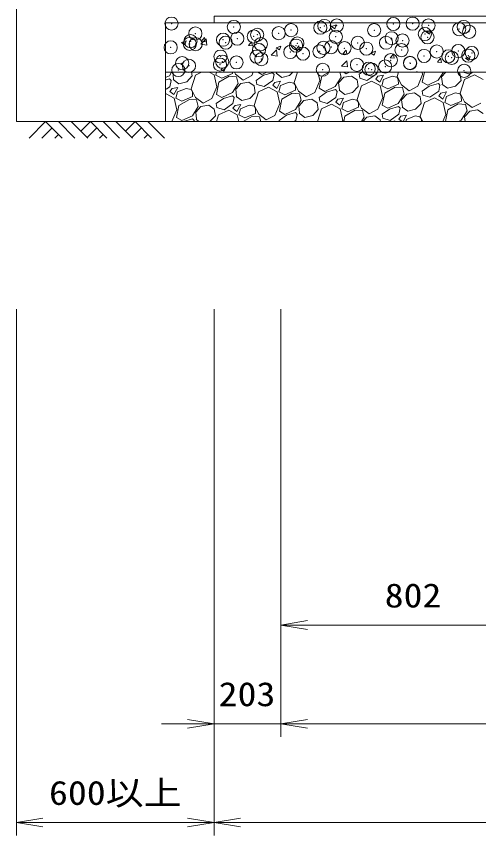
# Model space of a CAD drawing. Units: millimetres at full size. Extents: x 0 to 33600, y -111040 to -87280.
# Drawn here: x 15150 to 16553, y -97976 to -95486 of the extents above; entities that cross this region are included whole.
import ezdxf
from ezdxf.enums import TextEntityAlignment as Align

# ---------------------------------------------------------------- set-up
doc = ezdxf.new("R2010")
doc.units = ezdxf.units.MM
doc.header["$LTSCALE"] = 80.0044
doc.header["$PDMODE"] = 32
doc.header["$PDSIZE"] = 40
for name, color, linetype, lineweight in [('0_2', 4, 'Continuous', 13), ('寸法', 6, 'Continuous', 13), ('ﾊｯﾁﾝｸﾞ', 4, 'Continuous', 9)]:
    doc.layers.add(name, color=color, linetype=linetype, lineweight=lineweight)
doc.styles.add('ＭＳ ゴシック', font='')
doc.styles.get('ＭＳ ゴシック').set_extended_font_data('MS Gothic')

# ---------------------------------------------------------------- blocks, each defined once
blk = doc.blocks.new('open_arrow')
at = {"color": 0, "linetype": 'Continuous', "lineweight": -2}
blk.add_lwpolyline([(7.5, 1.25), (0, 0), (7.5, -1.25)], dxfattribs=at)

msp = doc.modelspace()

# ---------------------------------------------------------------- linework, layer by layer
at = {"layer": '0_2'}
msp.add_lwpolyline([(15602.5, -95806), (15150, -95806), (15150, -93803)], dxfattribs=at)
at = {"layer": '0_2', "color": 7}
for points in [[(15750, -95486), (16827.5, -95486), (16827.5, -95506), (15750, -95506)], [(15602.5, -95506), (16827.5, -95506), (16827.5, -96089), (18227.5, -96089), (18227.5, -95506), (28575.5, -95506), (27397.5, -95506), (28722.5, -95506), (28722.5, -95656), (27547.5, -95656), (28723, -95656), (18377.5, -95656), (18377.5, -96239), (16677.5, -96239), (16677.5, -95656), (15602.5, -95656)], [(15602.5, -95806), (16677.5, -95806), (16677.5, -95656), (15602.5, -95656)]]:
    msp.add_lwpolyline(points, close=True, dxfattribs=at)
at = {"layer": '寸法'}
for p, q in [((15150, -96376), (15150, -97976)), ((15750, -96376), (15750, -97976)), ((15750, -96376), (15750, -97676)), ((15750, -96376), (15750, -97976)), ((15953, -96376), (15953, -97676)), ((15953, -96376), (15953, -97376)), ((15953, -96376), (15953, -97676)), ((16755, -97336), (15953, -97336)), ((16113, -97636), (15590, -97636)), ((28372, -97636), (15953, -97636)), ((15750, -97936), (15150, -97936)), ((28575, -97936), (15750, -97936))]:
    msp.add_line(p, q, dxfattribs=at)
at = {"layer": 'ﾊｯﾁﾝｸﾞ'}
for p, q in [((15825.93, -95506), (15828.85, -95507.97)), ((15828.85, -95507.97), (15829.51, -95506)), ((16106.33, -95517.28), (16120.33, -95511.9)), ((16106.33, -95517.28), (16116.28, -95523.99)), ((16116.28, -95523.99), (16120.33, -95511.9)), ((15710.9, -95562.43), (15720.54, -95550.94)), ((15722.85, -95563.48), (15720.54, -95550.94)), ((16393.75, -95533.3), (16407.76, -95527.92)), ((16393.75, -95533.3), (16403.7, -95540.01)), ((16403.7, -95540.01), (16407.76, -95527.92)), ((15650.86, -95565.77), (15664.86, -95560.39)), ((15650.86, -95565.77), (15660.81, -95572.48)), ((15660.81, -95572.48), (15664.86, -95560.39)), ((15710.28, -95571.14), (15728.07, -95573.9)), ((15710.32, -95571.1), (15725.9, -95554.86)), ((15710.9, -95562.43), (15722.85, -95563.48)), ((15728.07, -95573.9), (15725.86, -95554.91)), ((15854.35, -95574.98), (15863.99, -95563.49)), ((15854.35, -95574.98), (15866.3, -95576.03)), ((15866.3, -95576.03), (15863.99, -95563.49)), ((15938.28, -95581.79), (15952.29, -95576.41)), ((15948.23, -95588.5), (15952.29, -95576.41)), ((15997.8, -95587.53), (16007.44, -95576.04)), ((16009.75, -95588.58), (16007.44, -95576.04)), ((15923.77, -95604.2), (15939.35, -95587.97)), ((15938.28, -95581.79), (15948.23, -95588.5)), ((15941.52, -95607.01), (15939.31, -95588.01)), ((15997.8, -95587.53), (16009.75, -95588.58)), ((16141.25, -95600.08), (16150.89, -95588.59)), ((16141.25, -95600.08), (16153.21, -95601.13)), ((16153.2, -95601.13), (16150.89, -95588.6)), ((16225.71, -95597.8), (16239.71, -95592.43)), ((16225.71, -95597.8), (16235.66, -95604.51)), ((16235.66, -95604.51), (16239.71, -95592.43)), ((16284.7, -95612.64), (16294.35, -95601.14)), ((16296.66, -95613.68), (16294.34, -95601.15)), ((15923.73, -95604.25), (15941.52, -95607.01)), ((16137.22, -95637.31), (16152.8, -95621.07)), ((16154.97, -95640.11), (16152.76, -95621.12)), ((16284.7, -95612.63), (16296.66, -95613.68)), ((16428.16, -95625.19), (16437.8, -95613.69)), ((16428.16, -95625.19), (16440.11, -95626.23)), ((16440.11, -95626.23), (16437.8, -95613.7)), ((16513.14, -95613.82), (16527.14, -95608.45)), ((16513.14, -95613.82), (16523.08, -95620.53)), ((16523.08, -95620.53), (16527.14, -95608.45)), ((15770.24, -95646.29), (15784.24, -95640.92)), ((15770.24, -95646.29), (15780.19, -95653)), ((15780.19, -95653), (15784.24, -95640.92)), ((16137.18, -95637.35), (16154.97, -95640.11)), ((15614.34, -95666.92), (15605, -95671.36)), ((15614.9, -95676.29), (15605, -95679.13)), ((15621.26, -95656), (15614.34, -95666.92)), ((15619.61, -95681.66), (15614.9, -95676.29)), ((15624.36, -95656.28), (15624.62, -95656)), ((15626.89, -95677.46), (15624.36, -95656.28)), ((15666.86, -95685.09), (15683.97, -95667.13)), ((15693.86, -95664.66), (15680.67, -95706.22)), ((15683.97, -95667.13), (15681.94, -95656)), ((15712.22, -95656), (15693.86, -95664.66)), ((15750.3, -95664.4), (15734.86, -95656)), ((15758.1, -95700.31), (15750.3, -95664.4)), ((15757.67, -95656), (15755.33, -95664.73)), ((15755.33, -95664.73), (15773.43, -95673.68)), ((15764.81, -95686.74), (15796.33, -95668.54)), ((15773.43, -95673.68), (15805.84, -95659.82)), ((15796.33, -95668.54), (15818.39, -95670.35)), ((15805.84, -95659.82), (15805.78, -95656)), ((15812.12, -95656), (15815.41, -95662.38)), ((15815.41, -95662.38), (15838.41, -95679.81)), ((15818.39, -95670.35), (15823.34, -95690.13)), ((15838.41, -95679.81), (15864.57, -95666.33)), ((15864.57, -95666.33), (15868.8, -95656)), ((15899.64, -95665.48), (15878, -95681.2)), ((15895.12, -95663.24), (15882.45, -95656)), ((15910.34, -95656), (15895.12, -95663.24)), ((15927.39, -95657.54), (15899.64, -95665.48)), ((15932.1, -95662.9), (15927.39, -95657.54)), ((15932.1, -95662.9), (15928.19, -95681.32)), ((15938.16, -95659.4), (15955.24, -95672.17)), ((15939.38, -95658.7), (15939.05, -95656)), ((15955.24, -95672.17), (15979.35, -95666.34)), ((15979.35, -95666.34), (15989.2, -95656)), ((16003.14, -95656), (15993.16, -95687.46)), ((16070.58, -95681.56), (16065.03, -95656)), ((16069.47, -95704.83), (16077.3, -95667.98)), ((16077.3, -95667.98), (16098.05, -95656)), ((16135.83, -95671.37), (16118.07, -95699.41)), ((16128.09, -95688.77), (16143.99, -95671.51)), ((16131.98, -95656), (16135.83, -95671.37)), ((16143.99, -95671.51), (16167.59, -95667.58)), ((16144.22, -95656), (16150.89, -95661.06)), ((16150.89, -95661.06), (16160.7, -95656)), ((16167.59, -95667.58), (16183.97, -95679.14)), ((16199.36, -95656), (16190.49, -95662.44)), ((16192.45, -95674.24), (16190.49, -95662.44)), ((16214.19, -95681.09), (16192.45, -95674.24)), ((16240.68, -95662.57), (16214.19, -95681.09)), ((16242.07, -95656), (16240.68, -95662.57)), ((16247.3, -95668.44), (16240.91, -95676.98)), ((16264.65, -95664.89), (16247.3, -95668.44)), ((16252.76, -95686.3), (16264.65, -95664.89)), ((16290.54, -95667.73), (16264.19, -95678.09)), ((16305.14, -95670.62), (16290.54, -95667.73)), ((16309.34, -95677.89), (16305.14, -95670.62)), ((16309.68, -95656), (16305.65, -95668.7)), ((16305.65, -95668.7), (16319.14, -95694.86)), ((16364.5, -95656), (16366.25, -95654.18)), ((16366.41, -95656), (16366.2, -95654.22)), ((16368.3, -95698.81), (16383.07, -95662.8)), ((16383.07, -95662.8), (16381.59, -95656)), ((16381.96, -95686.08), (16388.34, -95656)), ((16446.17, -95656), (16430.56, -95680.65)), ((16440.58, -95670.01), (16453.49, -95656)), ((16443.11, -95691.19), (16440.58, -95670.01)), ((16490.24, -95656), (16496.45, -95660.39)), ((16500.19, -95680.86), (16496.45, -95660.39)), ((16526.68, -95662.34), (16506.57, -95656)), ((16540.58, -95664.01), (16510.08, -95678.39)), ((16535.74, -95656), (16526.68, -95662.34)), ((16566.51, -95678.13), (16540.58, -95664.01)), ((15615.7, -95700.08), (15605, -95707.57)), ((15619.61, -95681.66), (15615.7, -95700.08)), ((15625.68, -95678.16), (15642.75, -95690.93)), ((15642.75, -95690.93), (15666.86, -95685.09)), ((15743.32, -95736.33), (15758.1, -95700.31)), ((15756.98, -95723.59), (15764.81, -95686.74)), ((15823.34, -95690.13), (15805.58, -95718.16)), ((15815.61, -95707.53), (15831.51, -95690.26)), ((15831.51, -95690.26), (15855.1, -95686.34)), ((15855.1, -95686.34), (15871.48, -95697.9)), ((15875.22, -95718.37), (15871.48, -95697.9)), ((15879.97, -95693), (15878, -95681.2)), ((15901.7, -95699.85), (15879.97, -95693)), ((15915.6, -95701.52), (15885.1, -95715.9)), ((15928.19, -95681.32), (15901.7, -95699.85)), ((15941.54, -95715.65), (15915.6, -95701.52)), ((15934.81, -95687.2), (15928.43, -95695.74)), ((15928.43, -95695.74), (15940.28, -95705.06)), ((15952.16, -95683.65), (15934.81, -95687.2)), ((15940.28, -95705.06), (15952.16, -95683.65)), ((15951.7, -95696.85), (15946.58, -95715.97)), ((15978.05, -95686.49), (15951.7, -95696.85)), ((15992.65, -95689.37), (15978.05, -95686.49)), ((15996.85, -95696.65), (15992.65, -95689.37)), ((15993.16, -95687.46), (16006.65, -95713.62)), ((15997.09, -95711.06), (15996.85, -95696.65)), ((16055.81, -95717.57), (16070.58, -95681.56)), ((16118.07, -95699.41), (16086.36, -95714.48)), ((16130.62, -95709.94), (16128.09, -95688.77)), ((16170.59, -95717.58), (16187.7, -95699.62)), ((16187.7, -95699.62), (16183.97, -95679.14)), ((16197.59, -95697.14), (16184.4, -95738.7)), ((16228.09, -95682.77), (16197.59, -95697.14)), ((16254.03, -95696.89), (16228.09, -95682.77)), ((16240.91, -95676.98), (16252.76, -95686.3)), ((16261.83, -95732.8), (16254.03, -95696.89)), ((16264.19, -95678.09), (16259.06, -95697.22)), ((16259.06, -95697.22), (16277.16, -95706.17)), ((16268.54, -95719.23), (16300.06, -95701.03)), ((16277.16, -95706.17), (16309.57, -95692.3)), ((16300.06, -95701.03), (16322.12, -95702.84)), ((16309.57, -95692.3), (16309.34, -95677.89)), ((16319.14, -95694.86), (16342.14, -95712.3)), ((16342.14, -95712.3), (16368.3, -95698.81)), ((16403.37, -95697.96), (16381.73, -95713.69)), ((16398.85, -95695.73), (16381.96, -95686.08)), ((16430.56, -95680.65), (16398.85, -95695.73)), ((16431.12, -95690.02), (16403.37, -95697.96)), ((16435.83, -95695.39), (16431.12, -95690.02)), ((16435.83, -95695.39), (16431.92, -95713.81)), ((16441.89, -95691.89), (16458.97, -95704.66)), ((16458.97, -95704.66), (16483.08, -95698.82)), ((16483.08, -95698.82), (16500.19, -95680.86)), ((16510.08, -95678.39), (16496.89, -95719.95)), ((15629.05, -95734.4), (15605, -95721.31)), ((15622.33, -95705.96), (15615.94, -95714.49)), ((15615.94, -95714.49), (15627.79, -95723.82)), ((15639.68, -95702.4), (15622.33, -95705.96)), ((15627.79, -95723.82), (15639.68, -95702.4)), ((15639.21, -95715.6), (15634.09, -95734.73)), ((15665.56, -95705.24), (15639.21, -95715.6)), ((15680.16, -95708.13), (15665.56, -95705.24)), ((15684.36, -95715.4), (15680.16, -95708.13)), ((15680.67, -95706.22), (15694.16, -95732.38)), ((15684.6, -95729.82), (15684.36, -95715.4)), ((15773.87, -95733.24), (15756.98, -95723.59)), ((15805.58, -95718.16), (15773.87, -95733.24)), ((15818.13, -95728.7), (15815.61, -95707.53)), ((15858.11, -95736.34), (15875.22, -95718.37)), ((15885.1, -95715.9), (15871.92, -95757.46)), ((15949.34, -95751.56), (15941.54, -95715.65)), ((15946.58, -95715.97), (15964.68, -95724.92)), ((15956.05, -95737.98), (15987.58, -95719.78)), ((15964.68, -95724.92), (15997.09, -95711.06)), ((15987.58, -95719.78), (16009.64, -95721.6)), ((16006.65, -95713.62), (16029.65, -95731.06)), ((16009.64, -95721.6), (16014.59, -95741.37)), ((16029.65, -95731.06), (16055.81, -95717.57)), ((16090.88, -95716.72), (16069.25, -95732.44)), ((16086.36, -95714.48), (16069.47, -95704.83)), ((16118.63, -95708.78), (16090.88, -95716.72)), ((16123.34, -95714.14), (16118.63, -95708.78)), ((16123.34, -95714.14), (16119.43, -95732.57)), ((16129.41, -95710.64), (16146.48, -95723.42)), ((16146.48, -95723.42), (16170.59, -95717.58)), ((16260.72, -95756.08), (16268.54, -95719.23)), ((16327.07, -95722.61), (16309.31, -95750.65)), ((16319.34, -95740.01), (16335.24, -95722.75)), ((16322.12, -95702.84), (16327.07, -95722.61)), ((16335.24, -95722.75), (16358.84, -95718.83)), ((16358.84, -95718.83), (16375.21, -95730.39)), ((16383.7, -95725.49), (16381.73, -95713.69)), ((16405.43, -95732.34), (16383.7, -95725.49)), ((16431.92, -95713.81), (16405.43, -95732.34)), ((16438.54, -95719.69), (16432.16, -95728.22)), ((16455.89, -95716.14), (16438.54, -95719.69)), ((16444.01, -95737.55), (16455.89, -95716.14)), ((16481.78, -95718.97), (16455.43, -95729.34)), ((16496.38, -95721.86), (16481.78, -95718.97)), ((16500.58, -95729.13), (16496.38, -95721.86)), ((16496.89, -95719.95), (16510.38, -95746.11)), ((15636.85, -95770.31), (15629.05, -95734.4)), ((15634.09, -95734.73), (15652.19, -95743.68)), ((15643.56, -95756.74), (15675.09, -95738.54)), ((15652.19, -95743.68), (15684.6, -95729.82)), ((15675.09, -95738.54), (15697.15, -95740.35)), ((15694.16, -95732.38), (15717.16, -95749.81)), ((15697.15, -95740.35), (15702.1, -95760.13)), ((15717.16, -95749.81), (15743.32, -95736.33)), ((15778.4, -95735.48), (15756.76, -95751.2)), ((15758.72, -95763), (15756.76, -95751.2)), ((15806.15, -95727.54), (15778.4, -95735.48)), ((15806.95, -95751.32), (15780.46, -95769.85)), ((15810.86, -95732.9), (15806.15, -95727.54)), ((15810.86, -95732.9), (15806.95, -95751.32)), ((15816.92, -95729.4), (15833.99, -95742.17)), ((15833.99, -95742.17), (15858.11, -95736.34)), ((15948.23, -95774.83), (15956.05, -95737.98)), ((16014.59, -95741.37), (15996.83, -95769.41)), ((16006.85, -95758.77), (16022.75, -95741.51)), ((16022.75, -95741.51), (16046.35, -95737.58)), ((16046.35, -95737.58), (16062.72, -95749.14)), ((16066.46, -95769.62), (16062.72, -95749.14)), ((16071.21, -95744.24), (16069.25, -95732.44)), ((16092.95, -95751.09), (16071.21, -95744.24)), ((16119.43, -95732.57), (16092.95, -95751.09)), ((16126.06, -95738.44), (16119.67, -95746.98)), ((16119.67, -95746.98), (16131.52, -95756.3)), ((16143.41, -95734.89), (16126.06, -95738.44)), ((16131.52, -95756.3), (16143.41, -95734.89)), ((16142.94, -95748.09), (16137.82, -95767.22)), ((16169.29, -95737.73), (16142.94, -95748.09)), ((16183.89, -95740.62), (16169.29, -95737.73)), ((16188.09, -95747.89), (16183.89, -95740.62)), ((16184.41, -95738.7), (16197.89, -95764.86)), ((16188.33, -95762.3), (16188.09, -95747.89)), ((16247.05, -95768.81), (16261.83, -95732.8)), ((16309.31, -95750.65), (16277.6, -95765.73)), ((16321.86, -95761.19), (16319.34, -95740.01)), ((16361.84, -95768.82), (16378.95, -95750.86)), ((16378.95, -95750.86), (16375.21, -95730.39)), ((16388.83, -95748.39), (16375.65, -95789.95)), ((16419.33, -95734.01), (16388.83, -95748.39)), ((16445.27, -95748.13), (16419.33, -95734.01)), ((16432.16, -95728.22), (16444.01, -95737.55)), ((16453.07, -95784.05), (16445.27, -95748.13)), ((16455.43, -95729.34), (16450.31, -95748.46)), ((16450.31, -95748.46), (16468.41, -95757.41)), ((16468.41, -95757.41), (16500.82, -95743.55)), ((16500.82, -95743.55), (16500.58, -95729.13)), ((16510.38, -95746.11), (16533.38, -95763.54)), ((16533.38, -95763.54), (16559.54, -95750.06)), ((15622.21, -95806), (15636.85, -95770.31)), ((15635.74, -95793.59), (15643.56, -95756.74)), ((15702.1, -95760.13), (15684.34, -95788.16)), ((15694.36, -95777.53), (15710.26, -95760.26)), ((15710.26, -95760.26), (15733.86, -95756.34)), ((15733.86, -95756.34), (15750.24, -95767.9)), ((15753.97, -95788.37), (15750.24, -95767.9)), ((15780.46, -95769.85), (15758.72, -95763)), ((15794.36, -95771.52), (15763.86, -95785.9)), ((15820.3, -95785.65), (15794.36, -95771.52)), ((15813.57, -95757.2), (15807.18, -95765.74)), ((15807.18, -95765.74), (15819.03, -95775.06)), ((15830.92, -95753.65), (15813.57, -95757.2)), ((15819.03, -95775.06), (15830.92, -95753.65)), ((15830.46, -95766.85), (15825.33, -95785.97)), ((15856.81, -95756.49), (15830.46, -95766.85)), ((15871.41, -95759.37), (15856.81, -95756.49)), ((15875.61, -95766.65), (15871.41, -95759.37)), ((15871.92, -95757.46), (15885.41, -95783.62)), ((15875.84, -95781.06), (15875.61, -95766.65)), ((15934.57, -95787.57), (15949.34, -95751.56)), ((15965.12, -95784.48), (15948.23, -95774.83)), ((15996.83, -95769.41), (15965.12, -95784.48)), ((16009.38, -95779.94), (16006.85, -95758.77)), ((16049.35, -95787.58), (16066.46, -95769.62)), ((16076.35, -95767.14), (16064.02, -95806)), ((16106.85, -95752.77), (16076.35, -95767.14)), ((16132.78, -95766.89), (16106.85, -95752.77)), ((16140.58, -95802.8), (16132.78, -95766.89)), ((16137.82, -95767.22), (16155.92, -95776.17)), ((16147.3, -95789.23), (16178.82, -95771.03)), ((16155.92, -95776.17), (16188.33, -95762.3)), ((16178.82, -95771.03), (16200.88, -95772.84)), ((16197.89, -95764.86), (16220.89, -95782.3)), ((16200.88, -95772.84), (16205.83, -95792.61)), ((16220.89, -95782.3), (16247.05, -95768.81)), ((16282.13, -95767.96), (16260.49, -95783.69)), ((16277.6, -95765.73), (16260.72, -95756.08)), ((16309.88, -95760.02), (16282.13, -95767.96)), ((16314.59, -95765.39), (16309.88, -95760.02)), ((16314.59, -95765.39), (16310.68, -95783.81)), ((16320.65, -95761.89), (16337.73, -95774.66)), ((16337.73, -95774.66), (16361.84, -95768.82)), ((16452.24, -95806), (16459.78, -95770.47)), ((16459.78, -95770.47), (16491.31, -95752.27)), ((16491.31, -95752.27), (16513.37, -95754.08)), ((16518.32, -95773.86), (16500.56, -95801.89)), ((16510.58, -95791.26), (16526.48, -95773.99)), ((16513.37, -95754.08), (16518.32, -95773.86)), ((16526.48, -95773.99), (16550.08, -95770.07)), ((16550.08, -95770.07), (16566.45, -95781.63)), ((15652.63, -95803.24), (15635.74, -95793.59)), ((15684.34, -95788.16), (15652.63, -95803.24)), ((15684.9, -95797.54), (15657.15, -95805.48)), ((15689.61, -95802.9), (15684.9, -95797.54)), ((15696.89, -95798.7), (15694.36, -95777.53)), ((15695.68, -95799.4), (15704.5, -95806)), ((15737.18, -95806), (15753.97, -95788.37)), ((15763.86, -95785.9), (15757.48, -95806)), ((15824.72, -95806), (15820.3, -95785.65)), ((15825.33, -95785.97), (15843.43, -95794.92)), ((15838.24, -95806), (15866.33, -95789.78)), ((15843.43, -95794.92), (15875.84, -95781.06)), ((15866.33, -95789.78), (15888.39, -95791.6)), ((15885.41, -95783.62), (15908.41, -95801.06)), ((15888.39, -95791.6), (15892, -95806)), ((15908.41, -95801.06), (15934.57, -95787.57)), ((15969.64, -95786.72), (15948, -95802.44)), ((15997.39, -95778.78), (15969.64, -95786.72)), ((16002.1, -95784.14), (15997.39, -95778.78)), ((16002.1, -95784.14), (15998.19, -95802.57)), ((16008.16, -95780.64), (16025.24, -95793.42)), ((16025.24, -95793.42), (16049.35, -95787.58)), ((16143.73, -95806), (16147.3, -95789.23)), ((16205.83, -95792.61), (16197.35, -95806)), ((16201.79, -95806), (16213.99, -95792.75)), ((16213.99, -95792.75), (16237.59, -95788.83)), ((16237.59, -95788.83), (16253.97, -95800.39)), ((16254.99, -95806), (16253.97, -95800.39)), ((16262.45, -95795.49), (16260.49, -95783.69)), ((16284.19, -95802.34), (16262.45, -95795.49)), ((16310.68, -95783.81), (16284.19, -95802.34)), ((16317.3, -95789.69), (16310.91, -95798.22)), ((16310.91, -95798.22), (16320.8, -95806)), ((16334.65, -95786.14), (16317.3, -95789.69)), ((16323.62, -95806), (16334.65, -95786.14)), ((16334.19, -95799.34), (16332.4, -95806)), ((16360.54, -95788.97), (16334.19, -95799.34)), ((16375.14, -95791.86), (16360.54, -95788.97)), ((16379.34, -95799.13), (16375.14, -95791.86)), ((16375.65, -95789.95), (16383.93, -95806)), ((16379.45, -95806), (16379.34, -95799.13)), ((16444.06, -95806), (16453.07, -95784.05)), ((16512.34, -95806), (16510.58, -95791.26)), ((15188.62, -95856), (15238.62, -95806)), ((15227.51, -95856), (15258.06, -95825.45)), ((15238.62, -95806), (15288.62, -95856)), ((15277.51, -95806), (15327.51, -95856)), ((15316.4, -95806), (15366.4, -95856)), ((15345.45, -95835.05), (15374.5, -95806)), ((15364.89, -95854.5), (15393.94, -95825.45)), ((15374.5, -95806), (15424.5, -95856)), ((15413.39, -95806), (15463.39, -95856)), ((15452.28, -95806), (15502.28, -95856)), ((15481.33, -95835.05), (15510.38, -95806)), ((15500.78, -95854.5), (15529.83, -95825.45)), ((15510.38, -95806), (15560.38, -95856)), ((15549.27, -95806), (15599.27, -95856)), ((15657.15, -95805.48), (15656.43, -95806)), ((15689.61, -95802.9), (15688.96, -95806)), ((15948.6, -95806), (15948, -95802.44)), ((15998.19, -95802.57), (15993.28, -95806)), ((16022.16, -95804.89), (16016.75, -95806)), ((16021.55, -95806), (16022.16, -95804.89)), ((16139.27, -95806), (16140.58, -95802.8)), ((16298.09, -95804.01), (16293.87, -95806)), ((16301.74, -95806), (16298.09, -95804.01)), ((16500.56, -95801.89), (16491.92, -95806)), ((15266.4, -95856), (15277.51, -95844.89)), ((15402.28, -95856), (15413.39, -95844.89)), ((15538.16, -95856), (15549.27, -95844.89))]:
    msp.add_line(p, q, dxfattribs=at)
for p in [(15620.98, -95508.26), (15809.91, -95518.53), (16072.61, -95520.76), (16084.82, -95515.35), (16122.68, -95514.17), (16294.3, -95509.49), (16352.84, -95508.43), (16401.07, -95514), (16507.83, -95518.51), (15693.27, -95538.55), (15881.11, -95542.24), (15946.3, -95537.39), (15983.8, -95528.16), (16236.2, -95528.45), (16389.98, -95540.05), (16493.85, -95525.06), (16524.25, -95533.26), (15676.21, -95570.04), (15678.52, -95561.73), (15694.18, -95570.58), (15777.24, -95557.24), (15785.28, -95566.24), (15820.49, -95553.95), (15870.56, -95547.36), (15892.05, -95570.75), (16002.93, -95568.5), (16119.57, -95548.47), (16186.27, -95566.94), (16272.12, -95566.45), (16288.95, -95552.86), (16322.19, -95559.86), (16397.94, -95549.89), (15618.43, -95580.55), (15886.29, -95588.52), (15981.37, -95594.74), (15998.81, -95575.26), (16070.07, -95593.05), (16082.39, -95581.93), (16105.58, -95579.77), (16145.81, -95583.08), (16212.34, -95584.28), (16319.11, -95588.79), (16425.87, -95593.3), (16491.42, -95591.64), (15769.65, -95608.54), (15878.68, -95608.82), (15893.69, -95616.27), (16020, -95599.64), (16286.52, -95619.43), (16387.54, -95606.63), (16461.22, -95607.74), (16471.63, -95612.14), (16521.7, -95605.55), (16532.63, -95597.82), (15653.02, -95628.56), (15673.78, -95636.62), (15767.87, -95632.84), (15774.8, -95623.81), (15817.94, -95626.24), (16183.83, -95633.52), (16219.51, -95645.33), (16269.58, -95638.74), (16344.58, -95627.76), (16345.32, -95628.77), (15641.56, -95649.46), (16079.96, -95648.51), (16227.95, -95647.79), (16509.14, -95651.66)]:
    msp.add_point(p, dxfattribs=at)

# ---------------------------------------------------------------- block references
at = {"layer": '寸法', "xscale": 10.7, "yscale": 10.7}
for p in [(15953, -97336), (15953, -97636), (15953, -97636), (15150, -97936), (15750, -97936)]:
    msp.add_blockref('open_arrow', p, dxfattribs=at)
at = {"layer": '寸法', "xscale": 10.7, "yscale": 10.7, "rotation": 180}
for p in [(15750, -97636), (15750, -97936)]:
    msp.add_blockref('open_arrow', p, dxfattribs=at)

# ---------------------------------------------------------------- texts
at = {"layer": '寸法', "style": 'ＭＳ ゴシック', "width": 1.15}
for s, p in [('802', (16354, -97246)), ('203', (15850, -97546)), ('600以上', (15450, -97846))]:
    msp.add_text(s, height=73.31, dxfattribs=at).set_placement(p, align=Align.MIDDLE_CENTER)

doc.saveas('drawing.dxf')
